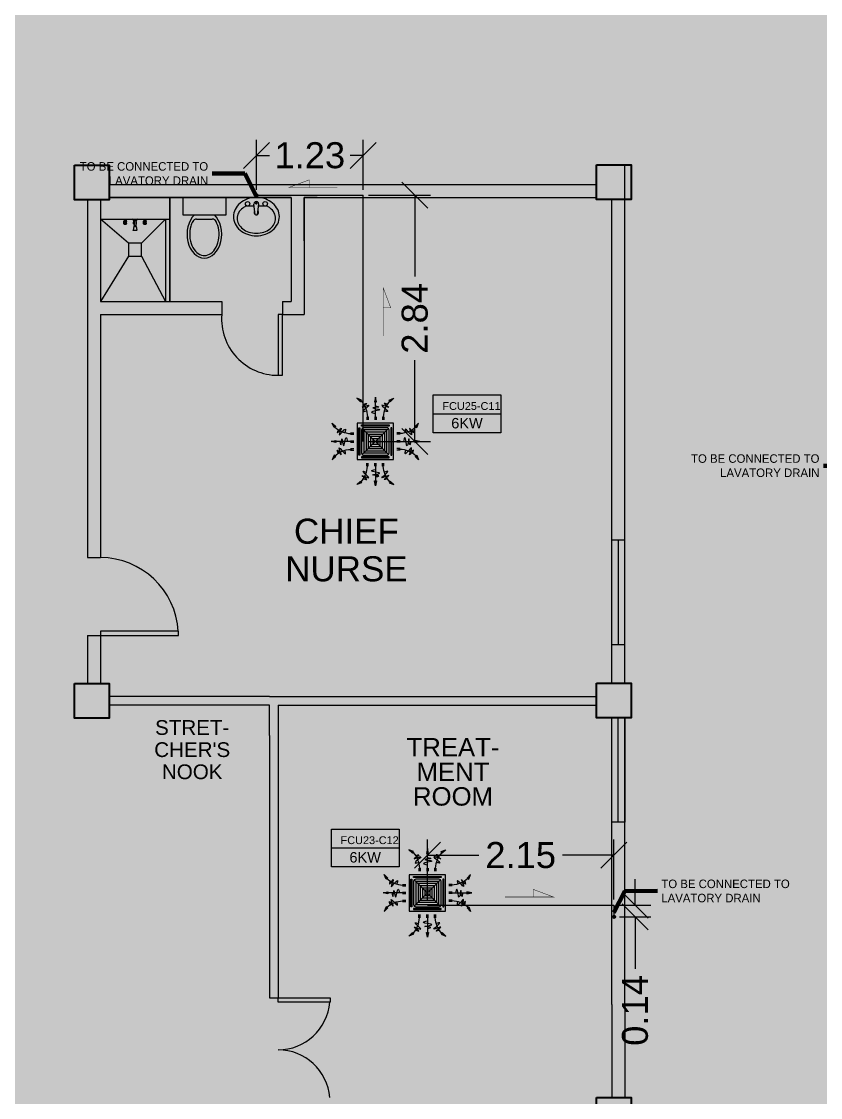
# Model space of a CAD drawing. Header units: millimetres. Extents: x -60 to 576, y -39 to 287.
# Drawn here: x 358.41 to 367.63, y 118.51 to 130.92 of the extents above; entities that cross this region are included whole.
import ezdxf

# ---------------------------------------------------------------- set-up
doc = ezdxf.new("R2010")
doc.units = ezdxf.units.MM
doc.header["$MEASUREMENT"] = 0
for name, color, linetype in [('AIR', 7, 'Continuous'), ('AIR-00', 7, 'Continuous'), ('AIR-01', 7, 'Continuous'), ('AIR-02', 7, 'Continuous'), ('AIR-04', 7, 'Continuous'), ('DRAIN PIPE', 7, 'Continuous'), ('fcu drain', 7, 'Continuous'), ('label', 7, 'Continuous'), ('Legends', 7, 'Continuous'), ('M-AC-TEXT', 7, 'Continuous')]:
    doc.layers.add(name, color=color, linetype=linetype)
doc.styles.add('ar-dim-axis', font='romans.shx', dxfattribs={"width": 0.8})
doc.styles.add('OIP FONT', font='GOTHIC.TTF', dxfattribs={"height": 150})
doc.styles.get("Standard").update_dxf_attribs({"font": 'arial.ttf'})
doc.styles.add('SWISSLT175', font='swissl.ttf', dxfattribs={"height": 0.175})
doc.dimstyles.new('ar-dim-axis', dxfattribs={"dimtxt": 350, "dimasz": 250, "dimexe": 75, "dimexo": 75, "dimgap": 200, "dimtad": 1, "dimdec": 0, "dimzin": 12, "dimdsep": 46, "dimtxsty": 'ar-dim-axis', "dimblk": 'ARCHTICK', "dimcen": 120, "dimclrd": 11, "dimclre": 8, "dimclrt": 4, "dimadec": 0, "dimazin": 3, "dimtm": 1, "dimtfac": 1, "dimtdec": 0, "dimtix": 1, "dimtmove": 2, "dimatfit": 3, "dimldrblk": 'ARCHTICK', "dimfxl": 1, "dimtolj": 1, "dimtzin": 0, "dimarcsym": 1})
doc.dimstyles.new('Copy of dimension', dxfattribs={"dimtxt": 0.3, "dimasz": 0.3, "dimexe": 0.18, "dimexo": 0.0625, "dimgap": 0.09, "dimtad": 0, "dimzin": 0, "dimdsep": 46, "dimtxsty": 'Standard', "dimblk": 'OBLIQUE', "dimcen": 0.09, "dimclrd": 256, "dimclre": 256, "dimclrt": 256, "dimadec": 0, "dimazin": 0, "dimtfac": 1, "dimtofl": 0, "dimtmove": 0, "dimatfit": 3, "dimldrblk": 'OBLIQUE', "dimfxl": 1, "dimtolj": 1, "dimtzin": 0, "dimarcsym": 0})

# ---------------------------------------------------------------- blocks, each defined once
blk = doc.blocks.new('_ARCHTICK')
at = {"color": 0, "linetype": 'ByBlock', "const_width": 0.15}
blk.add_lwpolyline([(-0.5, -0.5), (0.5, 0.5)], dxfattribs=at)
blk = doc.blocks.new('FCU-13000P (CASSETTE SPLIT)')
at = {"layer": 'AIR-00', "ltscale": 3}
for p, q in [((-7.105427357601002e-15, 0.5227760220777427), (-7.105427357601002e-15, 0.999858067324416)), ((-0.1934974863815064, 0.5583965329426945), (-0.1934974863815064, 0.4871555112127943)), ((-0.1618149178217116, 0.5583965329426945), (-0.1618149178217116, 0.4871555112127943)), ((-0.01584128427990628, 0.5583965329426945), (-0.01584128427990628, 0.4871555112127943)), ((0.01584128427989029, 0.5583965329426945), (0.01584128427989029, 0.4871555112127943)), ((0.1618149178217116, 0.5583965329426945), (0.1618149178217116, 0.4871555112127943)), ((0.1934974863815064, 0.5583965329426945), (0.1934974863815064, 0.4871555112127943)), ((-0.5227760220777427, 7.105427357601002e-15), (-0.999858067324416, 7.105427357601002e-15)), ((-0.5583965329426945, 0.1934974863815064), (-0.4871555112127934, 0.1934974863815064)), ((-0.5583965329426945, 0.1618149178217116), (-0.4871555112127934, 0.1618149178217116)), ((-0.5583965329426945, 0.01584128427990628), (-0.4871555112127934, 0.01584128427990628)), ((0.5583965329426945, 0.1934974863815064), (0.4871555112127934, 0.1934974863815064)), ((0.5583965329426945, 0.1618149178217116), (0.4871555112127934, 0.1618149178217116)), ((0.5583965329426945, 0.01584128427990628), (0.4871555112127934, 0.01584128427990628)), ((0.5227760220777427, 7.105427357601002e-15), (0.999858067324416, 7.105427357601002e-15)), ((-0.5583965329426945, -0.01584128427989029), (-0.4871555112127934, -0.01584128427989029)), ((-0.5583965329426945, -0.1618149178217116), (-0.4871555112127934, -0.1618149178217116)), ((-0.5583965329426945, -0.1934974863815064), (-0.4871555112127934, -0.1934974863815064)), ((0.5583965329426945, -0.01584128427989029), (0.4871555112127934, -0.01584128427989029)), ((0.5583965329426945, -0.1618149178217116), (0.4871555112127934, -0.1618149178217116)), ((0.5583965329426945, -0.1934974863815064), (0.4871555112127934, -0.1934974863815064)), ((-0.1934974863815064, -0.5583965329426945), (-0.1934974863815064, -0.4871555112127943)), ((-0.1618149178217116, -0.5583965329426945), (-0.1618149178217116, -0.4871555112127943)), ((-0.01584128427990628, -0.5583965329426945), (-0.01584128427990628, -0.4871555112127943)), ((-7.105427357601002e-15, -0.5227760220777427), (-7.105427357601002e-15, -0.999858067324416)), ((0.01584128427989029, -0.5583965329426945), (0.01584128427989029, -0.4871555112127943)), ((0.1618149178217116, -0.5583965329426945), (0.1618149178217116, -0.4871555112127943)), ((0.1934974863815064, -0.5583965329426945), (0.1934974863815064, -0.4871555112127943))]:
    blk.add_line(p, q, dxfattribs=at)
at = {"layer": 'AIR-00'}
for p, q in [((0.2953553390593271, -0.2953553390593253), (-0.2953553390593271, 0.2953553390593253)), ((0.2953553390593271, 0.2953553390593253), (-0.2953553390593271, -0.2953553390593253))]:
    blk.add_line(p, q, dxfattribs=at)
at = {"layer": 'AIR-00', "ltscale": 3}
for points in [[(-0.3354339739758903, 0.8949367535147612), (-0.311302411150054, 0.9324741763992979), (-0.4157311477908916, 0.9730825421665728)], [(-0.02231249897048215, 0.8900557322108931), (0.02231249897046617, 0.8900557322108931), (-8.881784197001252e-15, 0.999858067324416)], [(0.3354339739758903, 0.8949367535147612), (0.311302411150054, 0.9324741763992979), (0.4157311477908916, 0.9730825421665728)], [(-0.8949367535147612, 0.3354339739758903), (-0.9324741763992979, 0.311302411150054), (-0.9730825421665728, 0.4157311477908916)], [(0.8949367535147612, 0.3354339739758903), (0.9324741763992979, 0.311302411150054), (0.9730825421665728, 0.4157311477908916)], [(-0.8900557322108931, 0.02231249897048215), (-0.8900557322108931, -0.02231249897046617), (-0.999858067324416, 8.881784197001252e-15)], [(0.8900557322108931, 0.02231249897048215), (0.8900557322108931, -0.02231249897046617), (0.999858067324416, 8.881784197001252e-15)], [(-0.8949367535147612, -0.3354339739758903), (-0.9324741763992979, -0.311302411150054), (-0.9730825421665728, -0.4157311477908916)], [(0.8949367535147612, -0.3354339739758903), (0.9324741763992979, -0.311302411150054), (0.9730825421665728, -0.4157311477908916)], [(-0.3354339739758903, -0.8949367535147612), (-0.311302411150054, -0.9324741763992979), (-0.4157311477908916, -0.9730825421665728)], [(-0.02231249897048215, -0.8900557322108931), (0.02231249897046617, -0.8900557322108931), (-8.881784197001252e-15, -0.999858067324416)], [(0.3354339739758903, -0.8949367535147612), (0.311302411150054, -0.9324741763992979), (0.4157311477908916, -0.9730825421665728)]]:
    blk.add_lwpolyline(points, close=True, dxfattribs=at)
at = {"layer": 'AIR-00'}
for points in [[(-0.3233681925629757, 0.9137054649570295, -0.1718088678768037), (-0.1776562021016108, 0.5583965329426945), (-0.1776562021016108, 0.5222310829013512)], [(0.3233681925629757, 0.9137054649570295, 0.1718088678768037), (0.1776562021016108, 0.5583965329426945), (0.1776562021016108, 0.5222310829013512)], [(-0.9137054649570295, 0.3233681925629757, 0.1718088678768037), (-0.5583965329426945, 0.1776562021016108), (-0.5222310829013512, 0.1776562021016108)], [(0.9137054649570295, 0.3233681925629757, -0.1718088678768037), (0.5583965329426945, 0.1776562021016108), (0.5222310829013512, 0.1776562021016108)], [(-0.9137054649570295, -0.3233681925629757, -0.1718088678768037), (-0.5583965329426945, -0.1776562021016108), (-0.5222310829013512, -0.1776562021016108)], [(0.9137054649570295, -0.3233681925629757, 0.1718088678768037), (0.5583965329426945, -0.1776562021016108), (0.5222310829013512, -0.1776562021016108)], [(-0.3233681925629757, -0.9137054649570295, 0.1718088678768037), (-0.1776562021016108, -0.5583965329426945), (-0.1776562021016108, -0.5222310829013512)], [(0.3233681925629757, -0.9137054649570295, -0.1718088678768037), (0.1776562021016108, -0.5583965329426945), (0.1776562021016108, -0.5222310829013512)]]:
    blk.add_lwpolyline(points, format="xyb", dxfattribs=at)
for points in [[(-0.2599999999999998, -0.259999999999998), (0.2599999999999998, -0.2599999999999962), (0.2600000000000007, 0.259999999999998), (-0.2599999999999998, 0.259999999999998)], [(-0.2100000000000009, -0.2099999999999991), (0.2100000000000026, -0.2099999999999973), (0.2100000000000009, 0.2099999999999991), (-0.2100000000000009, 0.2099999999999991)], [(-0.160000000000001, -0.1599999999999984), (0.1600000000000028, -0.1599999999999966), (0.160000000000001, 0.1599999999999984), (-0.160000000000001, 0.1599999999999984)], [(-0.1100000000000012, -0.1099999999999994), (0.110000000000003, -0.1099999999999977), (0.1100000000000012, 0.1099999999999994), (-0.1100000000000012, 0.1099999999999994)], [(-0.06000000000000139, -0.05999999999999872), (0.06000000000000316, -0.05999999999999694), (0.06000000000000139, 0.05999999999999872), (-0.06000000000000139, 0.05999999999999872)]]:
    blk.add_lwpolyline(points, close=True, dxfattribs=at)
at = {"layer": 'AIR-00', "ltscale": 3}
for points in [[(-0.2677478374719957, 0.8404580605517644), (-0.2311577860871346, 0.8521369272970549), (-0.1336933111678267, 0.8824412830765702), (-0.422244853896613, 0.7038013426221994), (0.004842014239526904, 0.9030058120233662), (-0.358385268367277, 0.6454544827540296), (-0.2387546223537829, 0.6780035992551685), (-0.199446847060301, 0.6895241051866989)], [(0.2677478374719957, 0.8404580605517644), (0.2311577860871346, 0.8521369272970549), (0.1336933111678267, 0.8824412830765702), (0.422244853896613, 0.7038013426221994), (-0.004842014239526904, 0.9030058120233662), (0.358385268367277, 0.6454544827540296), (0.2387546223537829, 0.6780035992551685), (0.199446847060301, 0.6895241051866989)], [(-0.8404580605517644, 0.2677478374719957), (-0.8521369272970549, 0.2311577860871346), (-0.8824412830765702, 0.1336933111678267), (-0.7038013426221994, 0.422244853896613), (-0.9030058120233662, -0.004842014239526904), (-0.6454544827540296, 0.358385268367277), (-0.6780035992551685, 0.2387546223537829), (-0.6895241051866989, 0.199446847060301)], [(0.8404580605517644, 0.2677478374719957), (0.8521369272970549, 0.2311577860871346), (0.8824412830765702, 0.1336933111678267), (0.7038013426221994, 0.422244853896613), (0.9030058120233662, -0.004842014239526904), (0.6454544827540296, 0.358385268367277), (0.6780035992551685, 0.2387546223537829), (0.6895241051866989, 0.199446847060301)], [(-0.8404580605517644, -0.2677478374719957), (-0.8521369272970549, -0.2311577860871346), (-0.8824412830765702, -0.1336933111678267), (-0.7038013426221994, -0.422244853896613), (-0.9030058120233662, 0.004842014239526904), (-0.6454544827540296, -0.358385268367277), (-0.6780035992551685, -0.2387546223537829), (-0.6895241051866989, -0.199446847060301)], [(0.8404580605517644, -0.2677478374719957), (0.8521369272970549, -0.2311577860871346), (0.8824412830765702, -0.1336933111678267), (0.7038013426221994, -0.422244853896613), (0.9030058120233662, 0.004842014239526904), (0.6454544827540296, -0.358385268367277), (0.6780035992551685, -0.2387546223537829), (0.6895241051866989, -0.199446847060301)], [(-0.2677478374719957, -0.8404580605517644), (-0.2311577860871346, -0.8521369272970549), (-0.1336933111678267, -0.8824412830765702), (-0.422244853896613, -0.7038013426221994), (0.004842014239526904, -0.9030058120233662), (-0.358385268367277, -0.6454544827540296), (-0.2387546223537829, -0.6780035992551685), (-0.199446847060301, -0.6895241051866989)], [(0.2677478374719957, -0.8404580605517644), (0.2311577860871346, -0.8521369272970549), (0.1336933111678267, -0.8824412830765702), (0.422244853896613, -0.7038013426221994), (-0.004842014239526904, -0.9030058120233662), (0.358385268367277, -0.6454544827540296), (0.2387546223537829, -0.6780035992551685), (0.199446847060301, -0.6895241051866989)]]:
    blk.add_open_spline(points, degree=3, knots=[0.003283373016645994, 0.003283373016645994, 0.003283373016645994, 0.003283373016645994, 0.07125673401182435, 0.1924074622850254, 0.3347111145698326, 0.5062144727996265, 0.5813292033149298, 0.5813292033149298, 0.5813292033149298, 0.5813292033149298], dxfattribs=at)
for points in [[(-8.881784197001252e-15, 0.7998245828525512), (0.07656577961462041, 0.77607757560925), (-0.05808428128809773, 0.7549690294354541), (0.09768727811871436, 0.7180292880357495), (-0.08712642193214215, 0.6626196044680484), (-8.881784197001252e-15, 0.6309567852073492)], [(-0.7998245828525512, 8.881784197001252e-15), (-0.77607757560925, -0.07656577961462041), (-0.7549690294354541, 0.05808428128809773), (-0.7180292880357495, -0.09768727811871436), (-0.6626196044680484, 0.08712642193214215), (-0.6309567852073492, 8.881784197001252e-15)], [(0.7998245828525512, 8.881784197001252e-15), (0.77607757560925, -0.07656577961462041), (0.7549690294354541, 0.05808428128809773), (0.7180292880357495, -0.09768727811871436), (0.6626196044680484, 0.08712642193214215), (0.6309567852073492, 8.881784197001252e-15)], [(-8.881784197001252e-15, -0.7998245828525512), (0.07656577961462041, -0.77607757560925), (-0.05808428128809773, -0.7549690294354541), (0.09768727811871436, -0.7180292880357495), (-0.08712642193214215, -0.6626196044680484), (-8.881784197001252e-15, -0.6309567852073492)]]:
    blk.add_spline(points, degree=3, dxfattribs=at)
for points in [[(-0.4157311477908907, 0.9730825421665728), (-0.3354339739758911, 0.8949367535147612), (-0.3113024111500549, 0.9324741763992979)], [(-7.993605777301127e-15, 0.999858067324416), (-0.02231249897048304, 0.8900557322108931), (0.02231249897046528, 0.8900557322108931)], [(0.4157311477908889, 0.9730825421665728), (0.3354339739758894, 0.8949367535147612), (0.3113024111500531, 0.9324741763992979)], [(-0.9730825421665728, 0.4157311477908898), (-0.8949367535147612, 0.3354339739758903), (-0.9324741763992979, 0.311302411150054)], [(0.9730825421665728, 0.4157311477908898), (0.8949367535147612, 0.3354339739758903), (0.9324741763992979, 0.311302411150054)], [(-0.999858067324416, 7.105427357601002e-15), (-0.8900557322108922, 0.02231249897048215), (-0.8900557322108922, -0.02231249897046617)], [(0.999858067324416, 7.105427357601002e-15), (0.8900557322108922, 0.02231249897048215), (0.8900557322108922, -0.02231249897046617)], [(-0.9730825421665728, -0.4157311477908898), (-0.8949367535147612, -0.3354339739758903), (-0.9324741763992979, -0.311302411150054)], [(0.9730825421665728, -0.4157311477908898), (0.8949367535147612, -0.3354339739758903), (0.9324741763992979, -0.311302411150054)], [(-0.4157311477908907, -0.9730825421665728), (-0.3354339739758911, -0.8949367535147612), (-0.3113024111500549, -0.9324741763992979)], [(-7.993605777301127e-15, -0.999858067324416), (-0.02231249897048304, -0.8900557322108931), (0.02231249897046528, -0.8900557322108931)], [(0.4157311477908889, -0.9730825421665728), (0.3354339739758894, -0.8949367535147612), (0.3113024111500531, -0.9324741763992979)]]:
    blk.add_solid(points, dxfattribs=at)
at = {"layer": 'AIR-01'}
for points in [[(-0.3725000000000005, 0.3099999999999987), (-0.3475000000000001, 0.3099999999999987), (-0.3475000000000001, -0.3099999999999987), (-0.3725000000000005, -0.3099999999999987)], [(-0.3100000000000005, 0.3724999999999987), (0.3100000000000005, 0.3724999999999987), (0.3100000000000005, 0.3475000000000001), (-0.3100000000000005, 0.3475000000000001)], [(0.3725000000000005, 0.3099999999999987), (0.3475000000000001, 0.3099999999999987), (0.3475000000000001, -0.3099999999999987), (0.3725000000000005, -0.3099999999999987)], [(-0.3100000000000005, -0.3724999999999987), (0.3100000000000005, -0.3724999999999987), (0.3100000000000005, -0.3475000000000001), (-0.3100000000000005, -0.3475000000000001)]]:
    blk.add_lwpolyline(points, close=True, dxfattribs=at)
at = {"layer": 'AIR-02'}
blk.add_lwpolyline([(-0.2600000000000007, -0.3099999999999987), (0.2600000000000016, -0.3099999999999969, 0.414213562373095), (0.3100000000000014, -0.2599999999999962), (0.3100000000000005, 0.259999999999998, 0.4142135623730945), (0.2600000000000007, 0.3099999999999987), (-0.2600000000000007, 0.3099999999999987, 0.414213562373095), (-0.3100000000000005, 0.259999999999998), (-0.3100000000000005, -0.259999999999998, 0.414213562373095)], format="xyb", close=True, dxfattribs=at)
at = {"layer": 'AIR-04'}
blk.add_lwpolyline([(-0.4100000000000001, -0.4100000000000001), (0.4100000000000001, -0.4100000000000001), (0.4100000000000001, 0.4100000000000001), (-0.4100000000000001, 0.4100000000000001)], close=True, dxfattribs=at)
blk = doc.blocks.new('_Oblique')
at = {"color": 0, "linetype": 'ByBlock', "lineweight": -2}
blk.add_line((-0.5, -0.5), (0.5, 0.5), dxfattribs=at)
blk = doc.blocks.new('*D223')
at = {"lineweight": -2, "transparency": 16777216}
for p, q in [((361.1229615350689, 128.9759769405186), (361.1229615350689, 129.5534232801701)), ((362.3558663093392, 128.9759769405207), (362.3558663093392, 129.5534232801701)), ((361.1229615350689, 129.3734232801701), (361.273902326024, 129.3734232801701)), ((362.3558663093392, 129.3734232801701), (362.2049255183841, 129.3734232801701))]:
    blk.add_line(p, q, dxfattribs=at)
at = {"layer": 'Defpoints', "color": 0, "transparency": 16777216}
for p in [(362.3558663093392, 129.3734232801701), (361.1229615350689, 128.9134769405186), (362.3558663093392, 128.9134769405207)]:
    blk.add_point(p, dxfattribs=at)
at = {"lineweight": -2, "transparency": 16777216, "xscale": 0.3, "yscale": 0.3, "zscale": 0.3, "rotation": 180}
blk.add_blockref('_Oblique', (361.1229615350689, 129.3734232801701), dxfattribs=at)
at = {"lineweight": -2, "transparency": 16777216, "xscale": 0.3, "yscale": 0.3, "zscale": 0.3}
blk.add_blockref('_Oblique', (362.3558663093392, 129.3734232801701), dxfattribs=at)
at = {"transparency": 16777216, "insert": (361.7394139222041, 129.3734232801701), "char_height": 0.3, "attachment_point": 5}
blk.add_mtext('\\A1;1.23', dxfattribs=at)
blk = doc.blocks.new('*D224')
at = {"lineweight": -2, "transparency": 16777216}
for p, q in [((362.4183663093393, 128.9134769405208), (363.1305152771977, 128.9134769405208)), ((362.9505152771977, 128.9134769405208), (362.9505152771978, 127.9763746809531)), ((362.9505152771978, 126.0761209889162), (362.9505152771978, 127.0132232484838)), ((362.4183663093441, 126.0761209889162), (363.1305152771978, 126.0761209889162))]:
    blk.add_line(p, q, dxfattribs=at)
at = {"layer": 'Defpoints', "color": 0, "transparency": 16777216}
for p in [(362.3558663093393, 128.9134769405208), (362.3558663093441, 126.0761209889162), (362.9505152771978, 126.0761209889162)]:
    blk.add_point(p, dxfattribs=at)
at = {"lineweight": -2, "transparency": 16777216, "xscale": 0.3, "yscale": 0.3, "zscale": 0.3}
for p, rotation in [((362.9505152771977, 128.9134769405208), 90), ((362.9505152771978, 126.0761209889162), 270)]:
    blk.add_blockref('_Oblique', p, dxfattribs=dict(at, rotation=rotation))
at = {"transparency": 16777216, "insert": (362.9505152771977, 127.4947989647183), "char_height": 0.3, "attachment_point": 5, "rotation": 90}
blk.add_mtext('\\A1;2.84', dxfattribs=at)
blk = doc.blocks.new('*D225')
at = {"lineweight": -2, "transparency": 16777216}
for p, q in [((363.0958663093565, 120.7944359292588), (363.0958663093565, 121.4868118766263)), ((365.2479615350456, 120.7944359292588), (365.2479615350456, 121.4868118766263)), ((363.0958663093565, 121.3068118766263), (363.6885987789541, 121.3068118766263)), ((365.2479615350456, 121.3068118766263), (364.655229065448, 121.3068118766263))]:
    blk.add_line(p, q, dxfattribs=at)
at = {"layer": 'Defpoints', "color": 0, "transparency": 16777216}
for p in [(365.2479615350456, 121.3068118766263), (363.0958663093565, 120.7319359292588), (365.2479615350456, 120.7319359292588)]:
    blk.add_point(p, dxfattribs=at)
at = {"lineweight": -2, "transparency": 16777216, "xscale": 0.3, "yscale": 0.3, "zscale": 0.3, "rotation": 180}
blk.add_blockref('_Oblique', (363.0958663093565, 121.3068118766263), dxfattribs=at)
at = {"lineweight": -2, "transparency": 16777216, "xscale": 0.3, "yscale": 0.3, "zscale": 0.3}
blk.add_blockref('_Oblique', (365.2479615350456, 121.3068118766263), dxfattribs=at)
at = {"transparency": 16777216, "insert": (364.171913922201, 121.3068118766263), "char_height": 0.3, "attachment_point": 5}
blk.add_mtext('\\A1;2.15', dxfattribs=at)
blk = doc.blocks.new('*D226')
at = {"lineweight": -2, "transparency": 16777216}
for p, q in [((365.4916871858892, 120.7319359292589), (365.4916871858892, 121.0319359292589)), ((365.3104615350457, 120.7319359292589), (365.6716871858892, 120.7319359292589)), ((365.3104615350457, 120.5963165924469), (365.6716871858892, 120.5963165924469)), ((365.4916871858892, 120.5963165924469), (365.4916871858892, 119.9963165924469))]:
    blk.add_line(p, q, dxfattribs=at)
at = {"layer": 'Defpoints', "color": 0, "transparency": 16777216}
for p in [(365.2479615350457, 120.7319359292589), (365.2479615350457, 120.5963165924469), (365.4916871858892, 120.5963165924469)]:
    blk.add_point(p, dxfattribs=at)
at = {"lineweight": -2, "transparency": 16777216, "xscale": 0.3, "yscale": 0.3, "zscale": 0.3}
for p, rotation in [((365.4916871858892, 120.7319359292589), 270), ((365.4916871858892, 120.5963165924469), 90)]:
    blk.add_blockref('_Oblique', p, dxfattribs=dict(at, rotation=rotation))
at = {"transparency": 16777216, "insert": (365.4916871858891, 119.5172988571125), "char_height": 0.3, "attachment_point": 5, "rotation": 90}
blk.add_mtext('\\A1;0.14', dxfattribs=at)

msp = doc.modelspace()

# ---------------------------------------------------------------- linework, layer by layer
at = {"color": 8, "linetype": 'ByBlock', "lineweight": 25}
for p, q in [((365.3729615350543, 123.2896670884284), (365.3729615350543, 129.264667088427)), ((359.4229615350573, 129.0384769405128), (365.047941793347, 129.0384769405128)), ((359.1729615350573, 128.8625748894111), (359.1729615350573, 124.7375748894038)), ((359.3229615350514, 128.8625748894111), (359.3229615350514, 127.6884769405143)), ((359.3229615350514, 128.8625748894111), (359.3229615350514, 127.6884769405143)), ((359.4229615350573, 128.8884769405186), (361.5229615350631, 128.8884769405186)), ((361.5229615350631, 128.8884769405186), (359.4229615350573, 128.8884769405186)), ((361.5229615350631, 128.8884769405186), (359.4229615350573, 128.8884769405186)), ((361.6729615350573, 128.8884769405186), (365.047941793347, 128.8884769405186)), ((361.8229615350514, 128.8884769405186), (361.6729615350573, 128.8884769405186)), ((365.2229615350456, 123.2875748894067), (365.2229615350456, 128.8646670884328)), ((359.3229615350514, 128.7384769405245), (359.3229615350514, 127.6884769405143)), ((359.3229615350514, 127.5384769405128), (359.3229615350514, 124.7375748894038)), ((359.1729615350573, 124.7375748894038), (359.322961535066, 124.7375748894038)), ((359.1729615350573, 123.8375748894096), (359.1729615350573, 123.6375748894053)), ((359.1729615350573, 123.8375748894096), (359.322961535066, 123.8375748894096)), ((359.322961535066, 123.8375748894096), (359.322961535066, 123.7375748894038)), ((359.3229615350514, 123.8375748894024), (359.322961535066, 123.287574889414)), ((359.1729615350573, 123.6375748894053), (359.1729615350573, 123.6375748894053)), ((359.1729615350573, 123.6375748894053), (359.1729615350573, 123.287574889414)), ((361.2729615350631, 123.1375748894125), (359.4229615350573, 123.1375748894125)), ((361.2729615350631, 123.037574889414), (359.4229615350573, 123.037574889414)), ((361.2729615350631, 123.1375748894125), (365.047941793347, 123.1375748894125)), ((361.2729615350631, 122.6875748894155), (361.2729615350631, 123.037574889414)), ((361.3729615350689, 123.037574889414), (361.3729615350543, 119.6638881317768)), ((361.3729615350689, 123.037574889414), (365.047941793347, 123.037574889414)), ((365.2229615350456, 119.5875748894096), (365.2229615350456, 122.889667088427)), ((365.3729615350543, 119.5875748894096), (365.3729615350543, 122.889667088427)), ((361.2729615350631, 122.6875748894155), (361.2729615350631, 119.6638881317768)), ((361.2729615350631, 119.6638881317768), (361.3730159984638, 119.6638881317768)), ((365.2229615350456, 119.5875748894096), (365.2229615350456, 118.514667088427)), ((365.3729615350543, 119.5875748894096), (365.3729615350543, 118.514667088427))]:
    msp.add_line(p, q, dxfattribs=at)
at = {"color": 8, "linetype": 'ByBlock', "lineweight": 9, "ltscale": 0.3}
for p, q in [((360.1229615350689, 128.8884769405114), (360.1229615350689, 127.6884769405143)), ((359.6479615350631, 128.3634769404881), (359.3229615350514, 128.6384769405186)), ((359.7979615350573, 128.3634769404881), (360.0729615350514, 128.6384769405186)), ((360.0729615350514, 128.6384769405186), (360.0729615350514, 127.6884769405143)), ((359.6479615350631, 128.2134769404284), (359.3229615350514, 127.6884769405143)), ((359.7979615350573, 128.2134769404284), (360.0729615350514, 127.6884769405143))]:
    msp.add_line(p, q, dxfattribs=at)
at = {"color": 8, "linetype": 'ByBlock', "lineweight": 9}
for p, q in [((360.1229615350689, 128.6384769405186), (360.1229615350689, 128.8884769405114)), ((359.3229615350514, 128.6384769405186), (360.1229615350689, 128.6384769405186)), ((365.3729615350543, 124.9375748894082), (365.2229615350456, 124.9375748894082)), ((365.2979615350573, 124.9375748894082), (365.2979615350573, 123.7375748894038)), ((365.3729615350543, 123.7375748894038), (365.3729615350543, 124.9375748894082)), ((365.2229615350456, 123.7375748894038), (365.3729615350543, 123.7375748894038)), ((365.2979615350573, 121.6896670884299), (365.2979615350573, 122.889667088427)), ((365.3729615350543, 122.889667088427), (365.3729615350543, 121.6896670884299)), ((365.3729615350543, 121.6896670884299), (365.2229615350456, 121.6896670884299))]:
    msp.add_line(p, q, dxfattribs=at)
at = {"color": 8, "lineweight": 9}
for p, q in [((360.2729615350631, 128.8884769405186), (360.2729615350631, 128.6884769405216)), ((360.7729615350631, 128.8884769405186), (360.2729615350631, 128.8884769405186)), ((360.7729615350631, 128.6884769405216), (360.7729615350631, 128.8884769405186)), ((361.1084615350787, 128.6905923251316), (361.0951277185608, 128.812430851459)), ((361.1374615350737, 128.6905923251316), (361.150795351577, 128.812430851459)), ((359.5922796324389, 128.6377340523751), (359.5922797175967, 128.6384916281232)), ((359.5922796324389, 128.6377340523751), (359.6263705413525, 128.6377302208267)), ((359.5922796324389, 128.6377340523751), (359.5956879570235, 128.6309154874608)), ((359.5922797175967, 128.6384916281232), (359.6263706265103, 128.6384877965748)), ((359.5953069349866, 128.611037187714), (359.5953075939701, 128.6169003786482)), ((359.5953075939701, 128.6169003786482), (359.596065425148, 128.6191730207566)), ((359.5953075939701, 128.6169003786482), (359.6233378968404, 128.6168972282604)), ((359.5956879570235, 128.6309154874608), (359.6229606841602, 128.6309124222235)), ((359.596065425148, 128.6191730207566), (359.622580576522, 128.6191700406553)), ((359.5979606849809, 128.6309213399209), (359.5979593645401, 128.6191728078912)), ((359.6206879575852, 128.6309187855505), (359.6206866371444, 128.6191702535208)), ((359.6233378968404, 128.6168972282604), (359.622580576522, 128.6191700406553)), ((359.6263705413525, 128.6377302208267), (359.6229606841602, 128.6309124222235)), ((359.6233372378715, 128.6110340373262), (359.6233378968404, 128.6168972282604)), ((359.6263705413525, 128.6377302208267), (359.6263706265103, 128.6384877965748)), ((359.705570704516, 128.6326935003736), (359.6940005653682, 128.6384801955056)), ((359.6940005653682, 128.6384801955056), (359.7519225047812, 128.6384736855317)), ((359.7055696208058, 128.6230511759269), (359.705570704516, 128.6326935003736)), ((359.7403499814477, 128.6230472668895), (359.7055696208058, 128.6230511759269)), ((359.740351065187, 128.632689591329), (359.705570704516, 128.6326935003736)), ((359.705570704516, 128.6326935003736), (359.740351065187, 128.632689591329)), ((359.7089432980078, 128.6110244158836), (359.7089439569913, 128.6168876068105)), ((359.7089439569913, 128.6168876068105), (359.7097017881837, 128.619160248919)), ((359.7089439569913, 128.6168876068105), (359.7153833509014, 128.6168868830783)), ((359.7097017881837, 128.619160248919), (359.7153836063312, 128.61915961033)), ((359.7115961648319, 128.6230504985861), (359.7115957275759, 128.6191600360536)), ((359.715377032649, 128.5606707625912), (359.7153840435871, 128.6230500728626)), ((359.7153840435871, 128.6230500728626), (359.7305355586663, 128.6230483699538)), ((359.7305355586663, 128.6230483699538), (359.7305285477282, 128.5606690596825)), ((359.730534865966, 128.6168851801623), (359.7369742598761, 128.61688445643)), ((359.7305351214104, 128.6191579074212), (359.7362169395578, 128.619157268825)), ((359.7343234374216, 128.623047944223), (359.7343230001656, 128.6191574816904)), ((359.7369742598761, 128.61688445643), (359.7362169395578, 128.619157268825)), ((359.7369736009072, 128.6110212654959), (359.7369742598761, 128.61688445643)), ((359.740351065187, 128.632689591329), (359.7403499814477, 128.6230472668895)), ((359.7519225047812, 128.6384736855317), (359.740351065187, 128.632689591329)), ((359.8195523585104, 128.637708508707), (359.8195524436682, 128.6384660844625)), ((359.8195524436682, 128.6384660844625), (359.8536433525673, 128.6384622529141)), ((359.8195523585104, 128.637708508707), (359.822960683095, 128.6308899438)), ((359.8195523585104, 128.637708508707), (359.853643267424, 128.6377046771587)), ((359.8225796610436, 128.611011644046), (359.822580320027, 128.6168748349802)), ((359.822580320027, 128.6168748349802), (359.8233381512195, 128.6191474770886)), ((359.822580320027, 128.6168748349802), (359.8506106229119, 128.6168716845924)), ((359.822960683095, 128.6308899438), (359.8502334102317, 128.6308868785555)), ((359.8233381512195, 128.6191474770886), (359.8498533025935, 128.6191444969946)), ((359.8252334110525, 128.6308957962529), (359.8252320905971, 128.6191472642232)), ((359.8479606836422, 128.6308932418898), (359.8479593632014, 128.61914470986)), ((359.8506106229119, 128.6168716845924), (359.8498533025935, 128.6191444969946)), ((359.853643267424, 128.6377046771587), (359.8502334102317, 128.6308868785555)), ((359.8506099639284, 128.6110084936655), (359.8506106229119, 128.6168716845924)), ((359.853643267424, 128.6377046771587), (359.8536433525673, 128.6384622529141)), ((360.2729615350631, 128.6884769405216), (360.7729615350631, 128.6884769405216)), ((360.432371303113, 128.6384769405186), (360.6133507474237, 128.6384769405186)), ((359.5926522898457, 128.5831885557483), (359.5926547590729, 128.605158252517)), ((359.5926522898457, 128.5831885557483), (359.6259856229967, 128.5831848093431)), ((359.5962505618022, 128.5812942119292), (359.5926522898457, 128.5831885557483)), ((359.5926547590729, 128.605158252517), (359.5948539721662, 128.6092414059522)), ((359.5961037445899, 128.6051578648831), (359.6034269821188, 128.605157041805)), ((359.5962379190691, 128.5920106904806), (359.5962392838059, 128.6041532273076)), ((359.5962503915156, 128.5797790604257), (359.5962505618022, 128.5812942119292)), ((359.5962503915156, 128.5797790604257), (359.6223867550229, 128.5797761229033)), ((359.5962505618022, 128.5812942119292), (359.6223869253094, 128.5812912744069)), ((359.6032593301874, 128.5919049305658), (359.6032606949097, 128.6040474673929)), ((359.6225391066923, 128.6051548937531), (359.6152158691779, 128.605155716824)), ((359.615380542245, 128.5919035682374), (359.6153819069672, 128.6040461050644)), ((359.6223867550229, 128.5797761229033), (359.6223869253094, 128.5812912744069)), ((359.6223869253094, 128.5812912744069), (359.6259856229967, 128.5831848093431)), ((359.6224019769374, 128.5920077498441), (359.6224033416742, 128.6041502866711)), ((359.6259880922238, 128.6051545061119), (359.6237897970217, 128.6092381537956)), ((359.6259856229967, 128.5831848093431), (359.6259880922238, 128.6051545061119)), ((359.7106393887165, 128.5530955374626), (359.7020874105596, 128.5111733730147)), ((359.7423127278539, 128.5066144115109), (359.7035807021688, 128.5066187646799)), ((359.7062886528815, 128.5831757839106), (359.7062911221087, 128.6051454806867)), ((359.7062886528815, 128.5831757839106), (359.7153795619174, 128.5831747621697)), ((359.7098869248379, 128.5812814400916), (359.7062886528815, 128.5831757839106)), ((359.7062911221087, 128.6051454806867), (359.7084903351874, 128.6092286341219)), ((359.7097401076257, 128.6051450930455), (359.7153820311445, 128.6051444589385)), ((359.7098742821049, 128.5919979186502), (359.7098756468417, 128.6041404554699)), ((359.7098867545514, 128.5797662885953), (359.7098869248379, 128.5812814400916)), ((359.7098867545514, 128.5797662885953), (359.7153791787654, 128.5797656712885)), ((359.7098869248379, 128.5812814400916), (359.7153793490519, 128.5812808227921)), ((359.7106402401782, 128.560671294973), (359.7106393887165, 128.5530955374626)), ((359.7106393887165, 128.5530955374626), (359.7352644887373, 128.5530927697974)), ((359.7106393887165, 128.5530955374626), (359.7352644887373, 128.5530927697974)), ((359.7352653401844, 128.5606685273079), (359.7106402401782, 128.560671294973)), ((359.7305306938446, 128.5797639683798), (359.7360231180587, 128.579763351073)), ((359.7305308641311, 128.581279119876), (359.7360232883452, 128.5812785025765)), ((359.7305310769966, 128.5831730592537), (359.7396219860324, 128.5831720375055)), ((359.736175469728, 128.6051421219227), (359.7305335462237, 128.6051427560297)), ((359.7352644887373, 128.5530927697974), (359.7352653401844, 128.5606685273079)), ((359.7352644887373, 128.5530927697974), (359.7438070432194, 128.5111686840529)), ((359.7360231180587, 128.579763351073), (359.7360232883452, 128.5812785025765)), ((359.7360232883452, 128.5812785025765), (359.7396219860324, 128.5831720375055)), ((359.7360383399732, 128.5919949780137), (359.73603970471, 128.6041375148407)), ((359.7396244552596, 128.6051417342815), (359.737426160043, 128.6092253819653)), ((359.7396219860324, 128.5831720375055), (359.7396244552596, 128.6051417342815)), ((359.8199250159172, 128.5831630120802), (359.8199274851299, 128.6051327088563)), ((359.8235232878737, 128.5812686682612), (359.8199250159172, 128.5831630120802)), ((359.8199250159172, 128.5831630120802), (359.8532583490682, 128.5831592656751)), ((359.8199274851299, 128.6051327088563), (359.8221266982231, 128.6092158622915)), ((359.8233764706615, 128.6051323212151), (359.8306997081758, 128.605131498137)), ((359.8235106451406, 128.5919851468126), (359.8235120098629, 128.6041276836396)), ((359.8235231175872, 128.5797535167577), (359.8235232878737, 128.5812686682612)), ((359.8235231175872, 128.5797535167577), (359.8496594810799, 128.5797505792426)), ((359.8235232878737, 128.5812686682612), (359.8496596513809, 128.5812657307389)), ((359.8305320562444, 128.5918793869051), (359.8305334209667, 128.6040219237248)), ((359.8498118327493, 128.6051293500851), (359.8424885952349, 128.6051301731632)), ((359.8426532683019, 128.5918780245766), (359.8426546330242, 128.6040205613964)), ((359.8496594810799, 128.5797505792426), (359.8496596513809, 128.5812657307389)), ((359.8496596513809, 128.5812657307389), (359.8532583490682, 128.5831592656751)), ((359.8496747030089, 128.5919822061834), (359.8496760677312, 128.6041247430031)), ((359.8532608182954, 128.6051289624512), (359.8510625230787, 128.6092126101276)), ((359.8532583490682, 128.5831592656751), (359.8532608182954, 128.6051289624512))]:
    msp.add_line(p, q, dxfattribs=at)
at = {"color": 8, "linetype": 'ByBlock', "lineweight": 25, "ltscale": 0.3}
for p, q in [((361.5229615350631, 128.8884769405186), (361.5229615350631, 127.6884769405143)), ((361.6729615350573, 128.8884769405186), (361.6729615350573, 127.5384769405128)), ((359.3229615350514, 127.6884769405143), (360.7229615351911, 127.6884769405143)), ((360.7229615351911, 127.6884769405143), (360.7229615351911, 127.5384769405128)), ((361.4229615351737, 127.6884769405143), (361.5229615350631, 127.6884769405143)), ((361.4229615351737, 127.6884769405143), (361.4229615351737, 127.5384769405128)), ((359.3229615350514, 127.5384769405128), (360.7229615351911, 127.5384769405128)), ((361.4229615351737, 127.5384769405128), (361.6729615350573, 127.5384769405128))]:
    msp.add_line(p, q, dxfattribs=at)
at = {"color": 8, "linetype": 'ByBlock', "lineweight": 13}
for p, q in [((360.2229615350602, 123.8875748894053), (359.322961535066, 123.8875748894053)), ((359.322961535066, 123.8875748894053), (359.322961535066, 123.8375748894096)), ((359.322961535066, 123.8375748894096), (360.2229615350602, 123.8375748894096)), ((360.2229615350602, 123.8375748894096), (360.2229615350602, 123.8875748894053)), ((361.3730159984638, 119.6638881317768), (361.9730159984696, 119.6638881317768)), ((361.3730159984638, 119.6138881317739), (361.3730159984638, 119.6638881317768)), ((361.9730159984696, 119.6138881317739), (361.3730159984638, 119.6138881317739)), ((361.9730159984696, 119.6638881317768), (361.9730159984696, 119.6138881317739))]:
    msp.add_line(p, q, dxfattribs=at)
at = {"color": 8, "linetype": 'ByBlock', "lineweight": 35}
for points in [[(359.0229615350631, 129.2625748894125), (359.4229615350573, 129.2625748894125), (359.4229615350573, 128.8625748894111), (359.0229615350631, 128.8625748894111)], [(365.047941793347, 129.264667088427), (365.4479417933557, 129.264667088427), (365.4479417933557, 128.8646670884328), (365.047941793347, 128.8646670884328)], [(359.0229615350631, 123.287574889414), (359.4229615350573, 123.287574889414), (359.4229615350573, 122.8875748894125), (359.0229615350631, 122.8875748894125)], [(365.047941793347, 123.2896670884284), (365.4479417933557, 123.2896670884284), (365.4479417933557, 122.889667088427), (365.047941793347, 122.889667088427)], [(365.047941793347, 118.514667088427), (365.4479417933557, 118.514667088427), (365.4479417933557, 118.1146670884328), (365.047941793347, 118.1146670884328)]]:
    msp.add_lwpolyline(points, close=True, dxfattribs=at)
at = {"color": 8, "lineweight": 9}
msp.add_lwpolyline([(360.857961535084, 128.6674769405209, 0.115760267209179), (360.8773167364502, 128.5849968563044, 0.1040474908766922), (360.935578238053, 128.5112063418775, 0.09087492237644322), (361.0194868607009, 128.4638454691222, 0.08334350640224383), (361.1229615350689, 128.4464769405159, 0.08334350640224394), (361.226436209466, 128.4638454691222, 0.0908749223764432), (361.3103448320848, 128.5112063418775, 0.1040474908766922), (361.3686063336876, 128.5849968563044, 0.1157602672091785), (361.3879615350829, 128.6674769405209, 0.115760267209179), (361.3686063336876, 128.7499570247302, 0.1040474908766922), (361.3103448320848, 128.8237475391644, 0.09087492237644303), (361.226436209466, 128.8711084119123, 0.08334350640224374), (361.1229615350689, 128.8884769405186, 0.08334350640224357), (361.0194868607009, 128.8711084119123, 0.09087492237644279), (360.935578238053, 128.8237475391644, 0.1040474908766923), (360.8773167364502, 128.7499570247302, 0.115760267209179)], format="xyb", close=True, dxfattribs=at)
at = {"color": 8, "linetype": 'ByBlock', "lineweight": 25}
msp.add_lwpolyline([(361.6729615350573, 128.3884769405186), (361.6729615350573, 128.8884769405186)], dxfattribs=at)
at = {"color": 8, "lineweight": 9}
for points in [[(360.9004615350654, 128.6464769405203, 0.1248382224124904), (360.9163310831149, 128.5839070501816, 0.1057880177444823), (360.9656302762536, 128.5262687877176, 0.08669744615662442), (361.0353758210926, 128.4900057340847, 0.07677648408660569), (361.1229615350689, 128.476476940522, 0.07677648408660591), (361.2105472490743, 128.4900057340847, 0.08669744615662509), (361.2802927938841, 128.5262687877176, 0.1057880177444823), (361.3295919870374, 128.5839070501816, 0.1248382224124908), (361.3454615350724, 128.6464769405203, 0.1248382224124908), (361.3295919870374, 128.7090468308589, 0.1057880177444812), (361.2802927938841, 128.7666850933229, 0.04006672484888339), (361.2495731454341, 128.7864769405197), (361.1473435218444, 128.7864769405197, 0.04006672484888342)], [(361.0985795483079, 128.7864769405197), (360.9963499247182, 128.7864769405197, 0.04006672484888342), (360.9656302762536, 128.7666850933229, 0.1057880177444818), (360.9163310831149, 128.7090468308589, 0.124838222412491), (360.9004615350654, 128.6464769405203, 0.1248382224124904)]]:
    msp.add_lwpolyline(points, format="xyb", dxfattribs=at)
at = {"color": 8, "linetype": 'ByBlock', "lineweight": 9, "ltscale": 0.3}
msp.add_lwpolyline([(360.0729615350514, 128.6384769405186), (360.0729615350514, 127.6884769405143), (360.1229615350689, 127.6884769405143), (360.1229615350689, 128.6384769405186), (360.1229615350689, 128.6384769405186)], dxfattribs=at)
at = {"color": 8, "linetype": 'ByBlock', "lineweight": 9, "ltscale": 0.03}
msp.add_lwpolyline([(359.7979615350573, 128.3634769404881), (359.6479615350631, 128.3634769404881), (359.6479615350631, 128.2134769404284), (359.7979615350573, 128.2134769404284)], close=True, dxfattribs=at)
at = {"color": 8, "lineweight": 13, "ltscale": 0.03}
msp.add_lwpolyline([(361.4229615351737, 127.5384769405128), (361.3729615351853, 127.5384769405128), (361.3729615351853, 126.8384769405157), (361.4229615351737, 126.8384769405157)], close=True, dxfattribs=at)
at = {"color": 8, "lineweight": 9}
for centre, radius in [((361.0213615350744, 128.815476940522), 0.02550000000012176), ((361.1229615350689, 128.8219769405178), 0.009500000000046107), ((361.224561535078, 128.815476940522), 0.02550000000012176)]:
    msp.add_circle(centre, radius, dxfattribs=at)
for centre, radius, start, end in [((361.1229615350689, 128.815476940522), 0.02800000000013367, 353.7544946129902, 186.2455053870097), ((360.432371303113, 128.5884769405157), 0.05, 90, 151.8499445553931), ((360.6133507474237, 128.5884769405085), 0.05, 28.00835538985413, 89.9999999954143), ((361.1229615350689, 128.7135049185227), 0.025, 138.7978161370281, 233.6931946385042), ((361.1229615350689, 128.7842846328268), 0.09480769230818611, 261.2025892912266, 278.7974107087735), ((361.1229615350689, 128.7135049185227), 0.025, 251.3792864330479, 288.6207135669521), ((361.1229615350689, 128.7135049185227), 0.025, 306.3068053614958, 41.20218386297196)]:
    msp.add_arc(centre, radius, start, end, dxfattribs=at)
at = {"color": 8, "lineweight": 13, "ltscale": 0.03}
msp.add_arc((361.3729615351853, 127.4902626547983), 0.6517857142858077, 175.7578072067389, 270, dxfattribs=at)
at = {"color": 8, "linetype": 'ByBlock', "lineweight": 13}
for centre, radius, start, end in [((359.322961535066, 123.8375748894096), 0.8999999999999773, 3.184738536682175, 90), ((361.3730159984638, 119.6638881317768), 0.6000000000000227, 270, 355.2198081526712), ((361.3730159984638, 118.4638881317724), 0.6000000000000227, 4.780191847328796, 90)]:
    msp.add_arc(centre, radius, start, end, dxfattribs=at)
at = {"color": 8, "lineweight": 9}
for centre, major_axis, ratio, start_param, end_param in [((360.5229615350631, 128.4634769405157), (0, 0.2750000000000004), 0.7272727272727264, 0.6125547383391642, 5.670630568840422), ((359.5835859094308, 128.5928064834144), (-0.008964001170056914, 0.008964001170056914), 0.9999999992948543, 3.153089650547631, 3.864175027956409), ((359.5810648947749, 128.5980905197276), (0.01178046112412169, 0.01178046112412169), 0.9999999805396996, 6.018416584993259, 6.150642078021609), ((359.5915190562168, 128.6110376134448), (0.002678434775461911, 0.002678434775461911), 0.9999999985884795, 5.003733383788346, 5.497674750136471), ((359.5924514050361, 128.6041536530311), (0.002678434775222221, 0.002678434775222221), 0.9999999962485945, 5.497674750887166, 6.125313934665387), ((359.6136626294551, 128.5926707547979), (-0.007376148131958848, 0.007376148131958852), 0.9999999983788992, 0.8588792176580298, 1.64367721204006), ((359.6070485736795, 128.604047041662), (-0.00267843477196974, 0.00267843477196974), 0.9999999917055011, 0.1576465897981738, 0.7852857746045756), ((359.6141342075802, 128.5989051625721), (0.008868956958850312, 0.008868956958850312), 0.9999999925672151, 1.367429597332878, 1.728442914109579), ((359.6093194573272, 128.5876434416778), (-0.002678434777537373, 0.002678434777537373), 0.9999999982541801, 1.643677213082093, 3.068486984343329), ((359.6093215450032, 128.6062183976383), (-0.002678434778765359, 0.002678434778765359), 0.9999999976834959, -1.367654379199596, -0.203366732358979), ((359.6045072386709, 128.5989062445725), (0.008868956894286977, 0.008868956894286975), 0.9999999968566852, 6.125313933111435, 6.486327254317475), ((359.6049774153739, 128.5926717309477), (0.007376148132300462, 0.007376148132300461), 0.9999999983177366, 4.63928331063444, 5.424081305293011), ((359.6115940281974, 128.6040465307879), (-0.002678434790142162, 0.002678434790142162), 0.999999995186583, 3.926878428374897, 4.554517609200277), ((359.6350541651568, 128.592800698788), (0.008964001169927375, 0.008964001169927373), 0.9999999985247146, 2.418785494849008, 3.129870872530032), ((359.6261912204295, 128.6041498609403), (0.002678434774725056, 0.002678434774725055), 0.9999999997268726, 1.728442915264681, 2.356082097115875), ((359.6375763675109, 128.5980841682823), (-0.0117804611444551, 0.01178046114445511), 0.9999999989212932, 0.1323184424886581, 0.2645439336552129), ((359.6271251166267, 128.6110336116027), (0.002678434772567911, 0.00267843477256791), 0.9999999967837062, 2.356082097565145, 2.850023465198932), ((359.6972222724666, 128.592793711584), (0.008964001171741473, 0.00896400117174147), 0.9999999998345803, 4.72388597733252, 5.434971354283424), ((359.6947012578107, 128.5980777478972), (0.01178046112010701, 0.01178046112010701), 0.9999999568795205, 6.01841657842137, 6.150642074656917), ((359.7051554192525, 128.6110248416072), (-0.002678434769419337, 0.002678434769419338), 0.9999999939496945, 3.432937059046463, 3.926878428993125), ((359.7060877680573, 128.6041408812008), (-0.002678434791282794, 0.002678434791282794), 0.9999999934531607, 3.926878427320755, 4.554517607914514), ((359.7486905281925, 128.5927879269576), (-0.008964001177795685, 0.008964001177795689), 0.9999999991328437, 0.8479891691802663, 1.559074545762591), ((359.7398275834652, 128.6041370891099), (-0.002678434773820361, 0.002678434773820362), 0.9999999953619818, 0.1576465892312453, 0.7852857727763354), ((359.7512127305467, 128.5980713964519), (0.01178046141675024, 0.01178046141675023), 0.999999977227203, 1.703114766511127, 1.835340254430632), ((359.7407614796625, 128.611020839765), (-0.002678434785462216, 0.002678434785462216), 0.9999999978256282, 0.7852857715445123, 1.279227138196853), ((359.7402727490493, 128.5098060430965), (-0.002678434777910735, 0.002678434777910735), 0.9999999995307864, 2.92491499880936, 4.294977052896504), ((359.8108586354878, 128.5927809397463), (-0.008964001170056914, 0.008964001170056914), 0.9999999992948543, 3.153089650547631, 3.864175027956409), ((359.8083376208464, 128.5980649760669), (-0.01178046123372501, 0.01178046123372501), 0.9999999919615923, 4.447620264764766, 4.579845754828943), ((359.8187917822883, 128.6110120697768), (0.002678434789723979, 0.002678434789723979), 0.9999999948601245, 5.003733382762542, 5.497674748272294), ((359.8197241310931, 128.6041281093631), (0.002678434775222221, 0.002678434775222221), 0.9999999962485945, 5.497674750887166, 6.125313934665387), ((359.8409353555266, 128.5926452111299), (-0.007376148130635423, 0.007376148130635423), 0.999999998562653, 0.8588792168715238, 1.643677212053404), ((359.8343212997365, 128.6040214980013), (-0.002678434773820134, 0.002678434773820134), 0.999999995361019, 0.1576465892313945, 0.7852857746976696), ((359.8414069336372, 128.5988796189114), (0.008868956912193264, 0.008868956912193263), 0.9999999978031252, 1.367429596297186, 1.728442915390898), ((359.8365921833987, 128.5876178980171), (-0.002678434777537373, 0.002678434777537373), 0.9999999982541801, 1.643677213082093, 3.068486984343329), ((359.8365942710747, 128.6061928539776), (-0.002678434772870774, 0.002678434772870775), 0.999999999431036, -1.367654378854283, -0.2033667309573701), ((359.8317799647279, 128.5988807009045), (0.008868956898164769, 0.008868956898164764), 0.9999999890931398, 6.125313932375637, 6.486327255851545), ((359.8322501414308, 128.5926461872797), (0.007376148132554082, 0.007376148132554081), 0.9999999977849636, 4.639283311129116, 5.424081305725122), ((359.838866754269, 128.6040209871272), (-0.002678434791282794, 0.002678434791282794), 0.9999999934531607, 3.926878427320755, 4.554517607914514), ((359.8623268912137, 128.5927751551199), (0.008964001166162881, 0.00896400116616288), 0.9999999975615914, 2.418785493798389, 3.129870872108171), ((359.853463946501, 128.6041243172795), (0.002678434786366517, 0.002678434786366516), 0.9999999960713547, 1.728442914697901, 2.356082097208969), ((359.8648490935679, 128.5980586246215), (0.01178046141675024, 0.01178046141675023), 0.999999977227203, 1.703114766511127, 1.835340254430632), ((359.8543978426982, 128.6110080679346), (0.002678434764937052, 0.002678434764937052), 0.9999999948662234, 2.356082094685551, 2.850023462979647)]:
    msp.add_ellipse(centre, major_axis=major_axis, ratio=ratio, start_param=start_param, end_param=end_param, dxfattribs=at)
at = {"color": 8, "lineweight": 9, "extrusion": (4.990735668432584e-41, -2.882155430427852e-41, -1)}
msp.add_ellipse((359.7056213983537, 128.5098099376329), major_axis=(-0.002678434777126846, 0.002678434777126846), ratio=0.9999999999329587, start_param=4.495936111316414, end_param=5.865998165370339, dxfattribs=at)
at = {"color": 8, "lineweight": 9}
msp.add_open_spline([(360.3882855511997, 128.6120660583175), (360.3795051955325, 128.5956564331055), (360.3720789192534, 128.5775952291143), (360.3451834027741, 128.4864444912883), (360.3503231784211, 128.3992191769349), (360.4080882562934, 128.2676319038356), (360.4581599930911, 128.2262684607841), (360.5562714911734, 128.2128369268385), (360.6084392677962, 128.2387610544675), (360.6825195599317, 128.349972030751), (360.7003258847921, 128.4336722957661), (360.6846714039361, 128.547464915223), (360.6732423883308, 128.5823502851846), (360.6574947034619, 128.6119569563662)], degree=3, knots=[0.9372534581533547, 0.9372534581533547, 0.9372534581533547, 0.9372534581533547, 1.185371885422327, 1.185371885422327, 2.11386371781458, 2.11386371781458, 3.042355550206833, 3.042355550206833, 3.970847382599086, 3.970847382599086, 4.899339214991339, 4.899339214991339, 5.346061580876492, 5.346061580876492, 5.346061580876492, 5.346061580876492], dxfattribs=at)
at = {"layer": 'DRAIN PIPE', "color": 2, "linetype": 'Continuous', "const_width": 0.005}
for points in [[(362.0567824299234, 129.0023537691445), (361.4965865087235, 129.0023537691445), (361.7315260531997, 129.0910789757904), (361.7315260531997, 129.0023537691445)], [(362.5845833293109, 127.290010176276), (362.5845833293109, 127.850206097476), (362.6733085359568, 127.6152665529997), (362.5845833293109, 127.6152665529997)], [(363.9908740092289, 120.8249201645191), (364.5510699304289, 120.8249201645191), (364.3161303859526, 120.913645371165), (364.3161303859526, 120.8249201645191)]]:
    msp.add_lwpolyline(points, dxfattribs=at)
at = {"layer": 'fcu drain'}
for p, q in [((361.1229615350689, 128.9134769405186), (362.3558663093392, 128.9134769405207)), ((365.2479615350456, 120.7319359292588), (365.2479615350456, 120.5963165924469))]:
    msp.add_line(p, q, dxfattribs=at)
at = {"layer": 'fcu drain', "linetype": 'Continuous'}
for p, q in [((362.355866309344, 126.0761209889161), (362.3558663093392, 128.9134769405207)), ((363.0958663093565, 120.7319359292588), (365.2479615350456, 120.7319359292588))]:
    msp.add_line(p, q, dxfattribs=at)
for centre in [(361.1229615350689, 128.9134769405186), (365.2479615350456, 120.5963165924469)]:
    msp.add_circle(centre, 0.01829824977903627, dxfattribs=at)
at = {"layer": 'fcu drain', "color": 2, "linetype": 'Continuous'}
for centre in [(361.1229615350689, 128.9134769405186), (365.2479615350456, 120.5963165924469)]:
    msp.add_circle(centre, 0.009038722841069102, dxfattribs=at)
at = {"layer": 'Legends', "linetype": 'Continuous', "lineweight": 25}
for p, q in [((363.1639510234895, 126.3946018060728), (363.9428014568728, 126.3946018060728)), ((361.9894656476276, 121.3900134854813), (362.7683160810109, 121.3900134854813))]:
    msp.add_line(p, q, dxfattribs=at)
at = {"layer": 'Legends'}
for points in [[(363.1639510234895, 126.6130328199576), (363.9428014568728, 126.6130328199576), (363.9428014568728, 126.1761707921881), (363.1639510234895, 126.1761707921881)], [(361.9894656476276, 121.608444499366), (362.7683160810109, 121.608444499366), (362.7683160810109, 121.1715824715965), (361.9894656476276, 121.1715824715965)]]:
    msp.add_lwpolyline(points, close=True, dxfattribs=at)

# ---------------------------------------------------------------- block references
at = {"layer": 'AIR', "xscale": 0.5113536813550488, "yscale": 0.5113536813550488, "zscale": 0.5113536813550488}
for p in [(362.495883396486, 126.0761209889161), (363.0958833964918, 120.8719359292582)]:
    msp.add_blockref('FCU-13000P (CASSETTE SPLIT)', p, dxfattribs=at)

# ---------------------------------------------------------------- texts
at = {"layer": 'label', "color": 8, "linetype": 'ByBlock', "lineweight": 9, "ltscale": 0.4, "attachment_point": 5, "style": 'SWISSLT175'}
for s, insert, char_height, line_spacing_factor in [('CHIEF\\PNURSE', (362.1617642206911, 124.8228157084607), 0.2889248442289954, 0.9), ("STRET-\\PCHER'S\\PNOOK", (360.3828382922009, 122.5225250684331), 0.17, 0.9), ('TREAT-\\PMENT\\PROOM', (363.3911823315373, 122.2667759788359), 0.2125, 0.8)]:
    msp.add_mtext(s, dxfattribs=dict(at, insert=insert, char_height=char_height, line_spacing_factor=line_spacing_factor))
at = {"layer": 'Legends', "linetype": 'Continuous', "lineweight": 25, "attachment_point": 1}
for s, width, insert, char_height in [('FCU25-C11', 0.4481082471222635, (363.2689400592895, 126.5295648721358), 0.09), ('6KW', 0.2367416806519032, (363.3709772407023, 126.3467996314365), 0.12), ('FCU23-C12', 0.4481082471222635, (362.0944546834276, 121.5249765515442), 0.09), ('6KW', 0.2367416806519032, (362.1964918648404, 121.342211310845), 0.12)]:
    msp.add_mtext_dynamic_manual_height_columns(s, width=width, gutter_width=1.010966451940476, heights=[0], dxfattribs=dict(at, insert=insert, char_height=char_height))
at = {"layer": 'M-AC-TEXT', "char_height": 0.0982243404409739, "width": 1.566574770818546, "style": 'OIP FONT'}
for insert, attachment_point in [((360.5666000596296, 129.1637889396784), 6), ((367.618635595952, 125.7965067837576), 6), ((365.7947317534932, 120.8942240521581), 4)]:
    msp.add_mtext('TO BE CONNECTED TO LAVATORY DRAIN', dxfattribs=dict(at, insert=insert, attachment_point=attachment_point))

# ---------------------------------------------------------------- dimensions: what is measured, and where the dimension line sits
for base, p1, p2, picture, middle in [((362.3558663093392, 129.3734232801701), (361.1229615350689, 128.9134769405186), (362.3558663093392, 128.9134769405207), '*D223', (361.7394139222041, 129.3734232801701)), ((365.2479615350456, 121.3068118766263), (363.0958663093565, 120.7319359292588), (365.2479615350456, 120.7319359292588), '*D225', (364.171913922201, 121.3068118766263))]:
    dim = msp.add_linear_dim(base=base, p1=p1, p2=p2, dimstyle='Copy of dimension')
    dim.commit()
    dim.dimension.update_dxf_attribs({"geometry": picture, "text_midpoint": middle})
dim = msp.add_linear_dim(base=(362.9505152771978, 126.0761209889162), p1=(362.3558663093392, 128.9134769405207), p2=(362.355866309344, 126.0761209889161), angle=90, dimstyle='Copy of dimension')
dim.commit()
dim.dimension.update_dxf_attribs({"geometry": '*D224', "text_midpoint": (362.9505152771977, 127.4947989647183)})
dim = msp.add_linear_dim(base=(365.4916871858892, 120.5963165924469), p1=(365.2479615350456, 120.7319359292588), p2=(365.2479615350456, 120.5963165924469), angle=90, dimstyle='Copy of dimension')
dim.commit()
dim.dimension.update_dxf_attribs({"geometry": '*D226', "text_midpoint": (365.4916871858891, 119.5172988571125), "dimtype": 160})

# ---------------------------------------------------------------- leaders
at = {"layer": 'M-AC-TEXT', "annotation_type": 0, "has_hookline": 1, "text_width": 1.459810014086044}
for points, hookline_direction in [([(361.1153518016044, 128.9151392931197), (360.9886897916647, 129.1631243616437), (360.6127480384147, 129.1642885773933)], 1), ([(262.8966094487046, 128.1939696412905), (263.0232714586443, 128.4419547098146), (263.3992132118942, 128.4431189255641)], 0), ([(376.1183867819427, 126.1084198745364), (375.991724772003, 126.3564049430605), (375.615783018753, 126.3575691588101)], 1), ([(368.1673873379268, 125.5478571371989), (368.040725327987, 125.795842205723), (367.6647835747371, 125.7970064214726)], 1), ([(284.4504315209392, 122.354074588432), (284.5770935308789, 122.602059656956), (284.9530352841289, 122.6032238727056)], 0), ([(284.4612073897611, 120.8409427214415), (284.5878693997008, 121.0889277899655), (284.9638111529507, 121.0900920057151)], 0), ([(365.2459800115184, 120.6455744055993), (365.3726420214581, 120.8935594741234), (365.748583774708, 120.894723689873)], 0), ([(166.3087779186955, 117.8575477383312), (166.4354399286352, 118.1055328068553), (166.8113816818852, 118.1066970226049)], 0), ([(376.1126767084288, 115.3460600171191), (375.986014698489, 115.5940450856431), (375.6100729452391, 115.5952093013927)], 1), ([(257.9637817932639, 108.3432410259715), (258.0904438032036, 108.5912260944956), (258.4663855564536, 108.5923903102452)], 0), ([(263.9583862489776, 108.3289953961725), (264.0850482589173, 108.5769804646966), (264.4609900121673, 108.5781446804462)], 0), ([(250.8068110232193, 107.2159050055897), (250.933473033159, 107.4638900741138), (251.309414786409, 107.4650542898634)], 0), ([(361.077285257993, 106.3465679647771), (361.2039472679327, 106.5945530333011), (361.5798890211826, 106.5957172490507)], 0), ([(178.8770116382127, 105.216038355479), (179.0036736481524, 105.464023424003), (179.3796154014024, 105.4651876397526)], 0), ([(395.2208250263756, 100.370815613472), (395.0941630164359, 100.618800681996), (394.718221263186, 100.6199648977456)], 1), ([(255.0288292729888, 138.6306958272424), (255.1554912829285, 138.3827107587184), (255.5314330361784, 138.3839022621725)], 0), ([(270.6570857208221, 138.6496501891173), (270.7837477307618, 138.4016651205933), (271.1596894840118, 138.4028566240473)], 0), ([(250.8099124016439, 135.924397171841), (250.9365744115836, 135.6764121033169), (251.3125161648336, 135.677603606771)], 0), ([(361.0729711205922, 135.0555327830338), (361.1996331305319, 134.8075477145098), (361.5755748837818, 134.8087392179638)], 0), ([(250.8628190119884, 129.7734640645707), (250.9894810219282, 129.5254789960467), (251.3654227751781, 129.5266704995007)], 0), ([(376.1145680465069, 126.0408596208876), (375.9879060365672, 125.7928745523636), (375.6119642833173, 125.7940660558176)], 1)]:
    msp.add_leader(points, dimstyle='ar-dim-axis', override={"dimtxt": 150, "dimasz": 150, "dimgap": 200, "dimtad": 0, "dimtih": 1, "dimtoh": 1, "dimtxsty": 'OIP FONT', "dimclrd": 256, "dimclre": 256, "dimclrt": 256, "dimfxl": 0.2, "dimfxlon": 1, "dimlwd": 65535, "dimlwe": 65535}, dxfattribs=dict(at, hookline_direction=hookline_direction))

doc.saveas('drawing.dxf')
